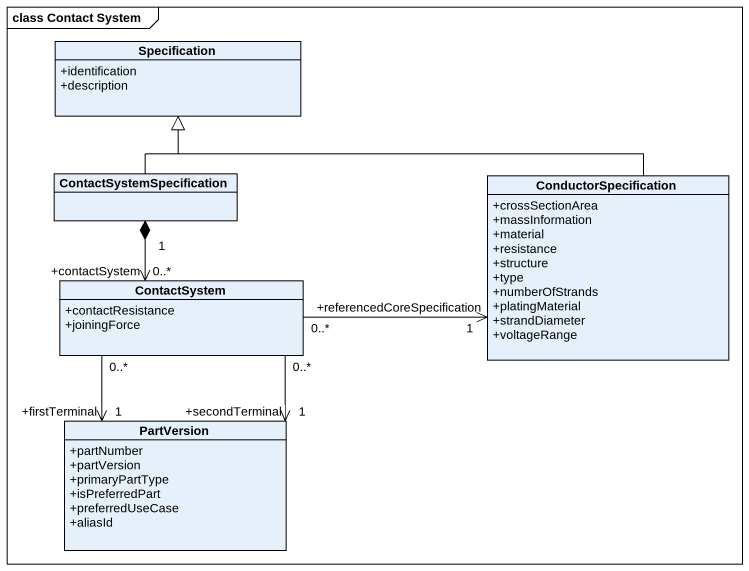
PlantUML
@startuml
mainframe class Contact System
hide circle
hide empty members
skinparam classAttributeIconSize 0
class Specification {
  +identification
  +description
}
class ContactSystemSpecification
class ConductorSpecification {
  +crossSectionArea
  +massInformation
  +material
  +resistance
  +structure
  +type
  +numberOfStrands
  +platingMaterial
  +strandDiameter
  +voltageRange
}
class ContactSystem {
  +contactResistance
  +joiningForce
}
class PartVersion {
  +partNumber
  +partVersion
  +primaryPartType
  +isPreferredPart
  +preferredUseCase
  +aliasId
}
ContactSystemSpecification -up-|> Specification
ContactSystemSpecification "1" *--> "+contactSystem\n0..*" ContactSystem
ConductorSpecification -left-|> Specification
ContactSystem "0..*" -right-> "+referencedCoreSpecification\n1" ConductorSpecification
ContactSystem "0..*" --> "+secondTerminal\n1" PartVersion
ContactSystem "0..*" --> "+firstTerminal\n1" PartVersion
@enduml
